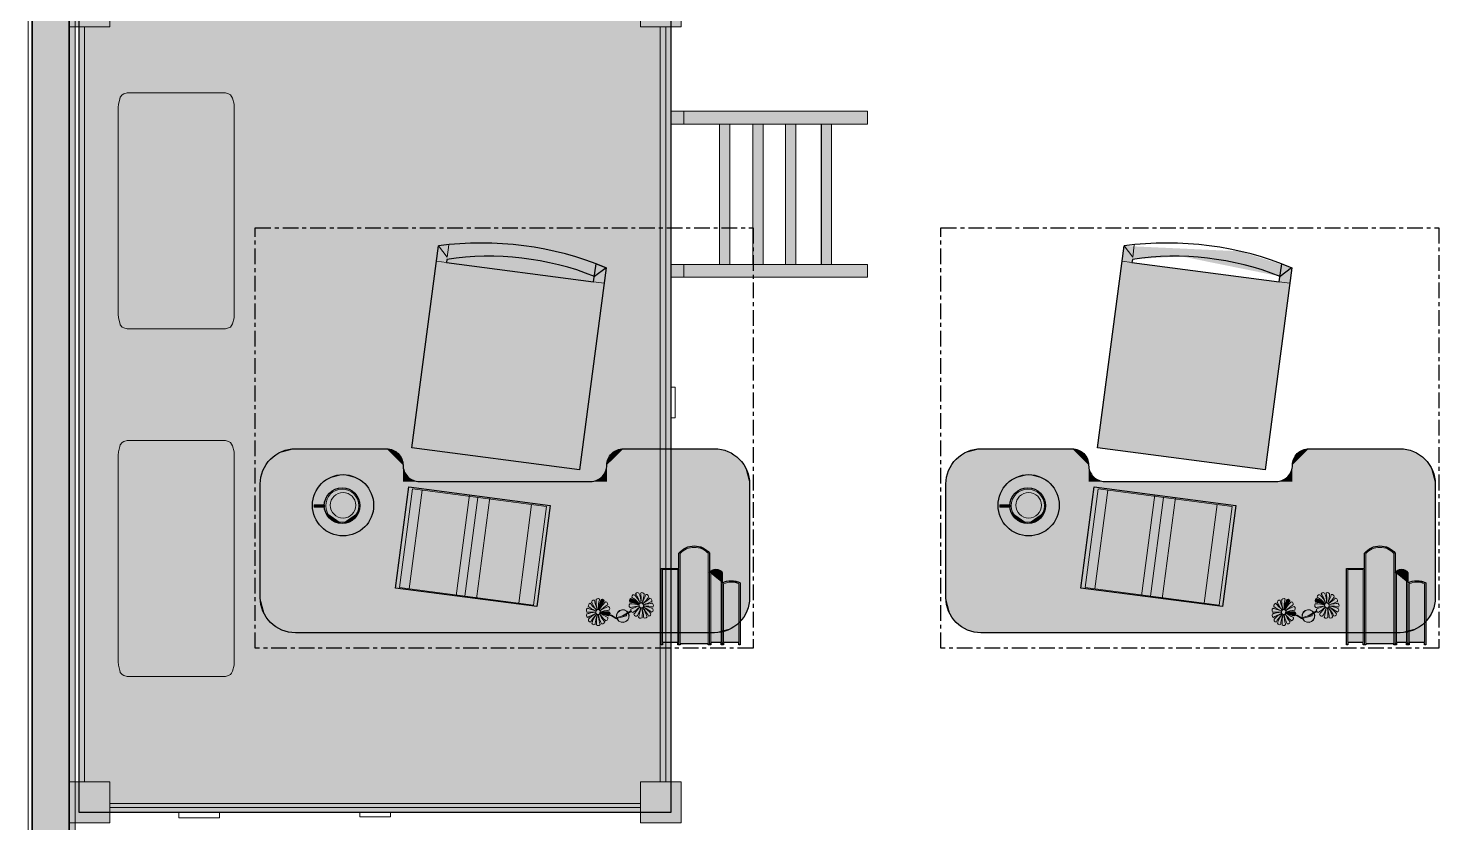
# Model space of a CAD drawing. Header units: inches. Extents: x -2190 to 40245, y -11272 to 33470.
# Drawn here: x 8067 to 11524, y 5480 to 7426 of the extents above; entities that cross this region are included whole.
import ezdxf

# ---------------------------------------------------------------- set-up
doc = ezdxf.new("R2010")
doc.units = ezdxf.units.IN
doc.header["$LTSCALE"] = 96
doc.header["$MEASUREMENT"] = 0
doc.linetypes.add('DASHDOT', pattern=[0.7, 0.4, -0.1, 0.1, -0.1])
for name, color, linetype, lineweight, true_color in [('Architectural_Blocks-1', 96, 'DASHDOT', 25, 0x008000), ('Furniture__Interior-1', 216, 'Continuous', 25, 0x800080), ('Furniture__Interior-2', 216, 'Continuous', 25, 0x800080), ('Walls___Normal-1', 18, 'Continuous', 35, 0x000000), ('Walls___Normal-2', 18, 'Continuous', 35, 0x000000), ('Walls___Normal-Ext_T_Frame_-_600_OC_-_Int_PB_Ext_WRC_cladding-L1-1', 18, 'Continuous', 35, 0x000000), ('Walls___Normal-Ext_T_Frame_-_600_OC_-_Int_PB_Ext_WRC_cladding-L1-2', 18, 'Continuous', 35, 0x000000), ('Walls___Normal-Ext_T_Frame_-_600_OC_-_Int_PB_Ext_WRC_cladding-L2-1', 18, 'Continuous', 35, 0x000000), ('Walls___Normal-Ext_T_Frame_-_600_OC_-_Int_PB_Ext_WRC_cladding-L2-2', 18, 'Continuous', 35, 0x000000), ('Walls___Normal-Ext_T_Frame_-_600_OC_-_Int_PB_Ext_WRC_cladding-L3-1', 18, 'Continuous', 35, 0x000000), ('Walls___Normal-Ext_T_Frame_-_600_OC_-_Int_PB_Ext_WRC_cladding-L3-2', 18, 'Continuous', 35, 0x000000), ('Walls___Normal-Ext_T_Frame_-_600_OC_-_Int_PB_Ext_WRC_cladding-L4-1', 18, 'Continuous', 35, 0x000000), ('Walls___Normal-Ext_T_Frame_-_600_OC_-_Int_PB_Ext_WRC_cladding-L4-2', 18, 'Continuous', 35, 0x000000)]:
    doc.layers.add(name, color=color, linetype=linetype, lineweight=lineweight, true_color=true_color)

# ---------------------------------------------------------------- blocks, each defined once
blk = doc.blocks.new('Desks_Desks_(small)_Dressing_Table')
at = {"color": 216, "true_color": 0x800080}
blk.add_lwpolyline([(-239.8, 145.8, -0.414214), (-205.4, 180.2), (-116, 180.2, -0.414214), (-99.9, 164.2, 0.414214), (-83.9, 148.1), (83.9, 148.1, 0.414214), (99.9, 164.2, -0.414214), (116, 180.2), (205.4, 180.2, -0.414214), (239.8, 145.8), (239.8, 34.4, -0.414214), (205.4, 0), (-205.4, 0, -0.414214), (-239.8, 34.4)], format="xyb", close=True, dxfattribs=at)
at = {"color": 7, "true_color": 0xffffff}
for points in [[(-205.4, 180.2), (-239.8, 145.8), (-238.6, 154.7), (-239.5, 150.3)], [(-99.9, 148.1), (-239.8, 145.8), (-116, 180.2), (-205.4, 180.2)], [(-205.4, 180.2), (-238.6, 154.7), (-235.2, 163), (-237.2, 159)], [(-205.4, 180.2), (-235.2, 163), (-229.7, 170.1), (-232.7, 166.8)], [(-205.4, 180.2), (-229.7, 170.1), (-222.6, 175.6), (-226.3, 173.1)], [(-205.4, 180.2), (-222.6, 175.6), (-214.3, 179), (-218.5, 177.6)], [(-205.4, 180.2), (-214.3, 179), (-205.4, 180.2), (-209.8, 179.9)], [(-99.9, 164.2), (-116, 180.2), (-111.8, 179.7), (-113.9, 180.1)], [(-99.9, 148.1), (-116, 180.2), (-99.9, 148.1), (-99.9, 164.2)], [(116, 180.2), (99.9, 164.2), (100.5, 168.3), (100.1, 166.3)], [(239.8, 145.8), (99.9, 148.1), (116, 180.2), (99.9, 164.2)], [(116, 180.2), (100.5, 168.3), (102.1, 172.2), (101.2, 170.3)], [(116, 180.2), (102.1, 172.2), (104.7, 175.5), (103.3, 173.9)], [(116, 180.2), (104.7, 175.5), (108, 178.1), (106.2, 176.9)], [(116, 180.2), (108, 178.1), (111.8, 179.7), (109.9, 179)], [(116, 180.2), (111.8, 179.7), (116, 180.2), (113.9, 180.1)], [(239.8, 145.8), (116, 180.2), (239.8, 145.8), (205.4, 180.2)], [(239.8, 145.8), (205.4, 180.2), (214.3, 179), (209.8, 179.9)], [(-99.9, 164.2), (-111.8, 179.7), (-108, 178.1), (-109.9, 179)], [(-99.9, 164.2), (-108, 178.1), (-104.7, 175.5), (-106.2, 176.9)], [(-99.9, 164.2), (-104.7, 175.5), (-102.1, 172.2), (-103.3, 173.9)], [(-99.9, 164.2), (-102.1, 172.2), (-100.5, 168.3), (-101.2, 170.3)], [(-99.9, 164.2), (-100.5, 168.3), (-99.9, 164.2), (-100.1, 166.3)], [(239.8, 145.8), (214.3, 179), (222.6, 175.6), (218.5, 177.6)], [(239.8, 145.8), (222.6, 175.6), (229.7, 170.1), (226.3, 173.1)], [(239.8, 145.8), (229.7, 170.1), (235.2, 163), (232.7, 166.8)], [(-99.9, 164.2), (-99.8, 162.1), (-99.9, 148.1), (-99.4, 160)], [(-98.7, 158), (-99.9, 148.1), (-98.7, 158), (-99.4, 160)], [(-97.8, 156.1), (-99.9, 148.1), (-97.8, 156.1), (-98.7, 158)], [(-96.6, 154.4), (-99.9, 148.1), (-96.6, 154.4), (-97.8, 156.1)], [(-95.2, 152.8), (-99.9, 148.1), (-95.2, 152.8), (-96.6, 154.4)], [(-93.7, 151.4), (-99.9, 148.1), (-93.7, 151.4), (-95.2, 152.8)], [(95.2, 152.8), (99.9, 148.1), (95.2, 152.8), (93.7, 151.4)], [(96.6, 154.4), (99.9, 148.1), (96.6, 154.4), (95.2, 152.8)], [(97.8, 156.1), (99.9, 148.1), (97.8, 156.1), (96.6, 154.4)], [(98.7, 158), (99.9, 148.1), (98.7, 158), (97.8, 156.1)], [(99.4, 160), (99.9, 148.1), (99.4, 160), (98.7, 158)], [(99.8, 162.1), (99.9, 148.1), (99.8, 162.1), (99.4, 160)], [(99.9, 148.1), (99.8, 162.1), (99.9, 148.1), (99.9, 164.2)], [(239.8, 145.8), (235.2, 163), (238.6, 154.7), (237.2, 159)], [(239.8, 145.8), (238.6, 154.7), (239.8, 145.8), (239.5, 150.3)], [(-239.8, 145.8), (-99.9, 148.1), (83.9, 148.1), (-83.9, 148.1)], [(-239.8, 145.8), (83.9, 148.1), (239.8, 145.8), (99.9, 148.1)], [(-239.8, 145.8), (239.8, 145.8), (205.4, 0), (239.8, 34.4)], [(-239.8, 145.8), (205.4, 0), (-239.8, 34.4), (-205.4, 0)], [(-91.9, 150.3), (-99.9, 148.1), (-91.9, 150.3), (-93.7, 151.4)], [(-90, 149.3), (-99.9, 148.1), (-90, 149.3), (-91.9, 150.3)], [(-88, 148.7), (-99.9, 148.1), (-88, 148.7), (-90, 149.3)], [(-86, 148.2), (-99.9, 148.1), (-86, 148.2), (-88, 148.7)], [(-99.9, 148.1), (-86, 148.2), (-99.9, 148.1), (-83.9, 148.1)], [(83.9, 148.1), (86, 148.2), (83.9, 148.1), (99.9, 148.1)], [(88, 148.7), (99.9, 148.1), (88, 148.7), (86, 148.2)], [(90, 149.3), (99.9, 148.1), (90, 149.3), (88, 148.7)], [(91.9, 150.3), (99.9, 148.1), (91.9, 150.3), (90, 149.3)], [(93.7, 151.4), (99.9, 148.1), (93.7, 151.4), (91.9, 150.3)], [(-239.8, 34.4), (-205.4, 0), (-214.3, 1.2), (-209.8, 0.3)], [(-239.8, 34.4), (-214.3, 1.2), (-222.6, 4.6), (-218.5, 2.6)], [(-239.8, 34.4), (-222.6, 4.6), (-229.7, 10.1), (-226.3, 7.1)], [(-239.8, 34.4), (-229.7, 10.1), (-235.2, 17.2), (-232.7, 13.5)], [(-239.8, 34.4), (-235.2, 17.2), (-238.6, 25.5), (-237.2, 21.2)], [(-239.8, 34.4), (-238.6, 25.5), (-239.8, 34.4), (-239.5, 29.9)], [(205.4, 0), (239.8, 34.4), (238.6, 25.5), (239.5, 29.9)], [(205.4, 0), (238.6, 25.5), (235.2, 17.2), (237.2, 21.2)], [(205.4, 0), (235.2, 17.2), (229.7, 10.1), (232.7, 13.5)], [(205.4, 0), (229.7, 10.1), (222.6, 4.6), (226.3, 7.1)], [(205.4, 0), (222.6, 4.6), (214.3, 1.2), (218.5, 2.6)], [(205.4, 0), (214.3, 1.2), (205.4, 0), (209.8, 0.3)]]:
    blk.add_solid(points, dxfattribs=at)
blk = doc.blocks.new('Interior_Accessories_Books_&_Magazines_Books')
at = {"color": 18, "linetype": 'Continuous', "lineweight": 18, "true_color": 0x000000}
for p, q in [((-20, 1.8), (-20, 89.5)), ((7.5, 1.8), (7.5, 89.5)), ((-37.5, 3), (-37.5, 73.8)), ((-22.5, 73.8), (-37.5, 73.8)), ((-22.5, 3), (-22.5, 73.8)), ((-21.2, 0), (-21.2, 74.4)), ((8.8, 0), (8.8, 70.3)), ((10, 70.4), (10, 2.9)), ((20, 70.4), (20, 2.9)), ((21.2, 60.1), (21.2, 0)), ((22.5, 60), (22.5, 2.9)), ((37.5, 60), (37.5, 2.9))]:
    blk.add_line(p, q, dxfattribs=at)
at = {"color": 216, "true_color": 0x800080}
blk.add_lwpolyline([(22.5, 0), (20, 0), (20, 2.5), (10, 2.5), (10, 0), (7.5, 0), (7.5, 1.2), (-20, 1.2), (-20, 0), (-22.5, 0), (-22.5, 2.5), (-37.5, 2.5), (-37.5, 0), (-38.8, 0), (-38.8, 75), (-21.2, 75), (-21.2, 90, -0.468586), (8.8, 90), (8.8, 70.8, -0.558718), (21.2, 70.8), (21.2, 60.8, -0.236068), (38.8, 60.8), (38.8, 0), (37.5, 0), (37.5, 2.5), (22.5, 2.5)], format="xyb", close=True, dxfattribs=at)
at = {"color": 18, "linetype": 'Continuous', "lineweight": 18, "true_color": 0x000000}
for centre, radius, start, end in [((-6.2, 76.8), 18.8, 42.8334, 137.1666), ((15, 66.7), 6.25, 36.8699, 143.1301), ((30, 41.5), 20, 67.9757, 112.0243)]:
    blk.add_arc(centre, radius, start, end, dxfattribs=at)
at = {"color": 7, "true_color": 0xffffff}
for points in [[(8.8, 90), (-13.7, 95.5), (-8.8, 96.9), (-11.3, 96.4)], [(8.8, 90), (-8.8, 96.9), (-3.7, 96.9), (-6.2, 97)], [(8.8, 90), (-3.7, 96.9), (1.2, 95.5), (-1.2, 96.4)], [(8.8, 90), (-21.2, 90), (-18.1, 93), (-20.1, 91.3)], [(8.8, 70.8), (-21.2, 75), (8.8, 90), (-21.2, 90)], [(8.8, 90), (-18.1, 93), (-13.7, 95.5), (-16, 94.4)], [(8.8, 90), (1.2, 95.5), (5.6, 93), (3.5, 94.4)], [(8.8, 90), (5.6, 93), (8.8, 90), (7.6, 91.3)], [(-21.2, 75), (-37.5, 2.5), (-38.8, 0), (-37.5, 0)], [(-21.2, 75), (-38.8, 0), (-21.2, 75), (-38.8, 75)], [(21.2, 60.8), (-37.5, 2.5), (8.8, 70.8), (-21.2, 75)], [(21.2, 70.8), (8.8, 70.8), (9.8, 72.2), (9.2, 71.4)], [(21.2, 60.8), (8.8, 70.8), (21.2, 60.8), (21.2, 70.8)], [(21.2, 70.8), (9.8, 72.2), (11.3, 73.3), (10.5, 72.8)], [(21.2, 70.8), (11.3, 73.3), (13.1, 74.1), (12.2, 73.8)], [(21.2, 70.8), (13.1, 74.1), (15, 74.3), (14, 74.3)], [(21.2, 70.8), (15, 74.3), (16.9, 74.1), (16, 74.3)], [(21.2, 70.8), (16.9, 74.1), (18.7, 73.3), (17.8, 73.8)], [(21.2, 70.8), (18.7, 73.3), (20.2, 72.2), (19.5, 72.8)], [(21.2, 70.8), (20.2, 72.2), (21.2, 70.8), (20.8, 71.4)], [(21.2, 60.8), (10, 2.5), (-37.5, 2.5), (-22.5, 2.5)], [(21.2, 60.8), (22.5, 2.5), (10, 2.5), (20, 2.5)], [(38.8, 60.8), (21.2, 60.8), (24.9, 62.2), (22.5, 61.4)], [(38.8, 60.8), (37.5, 2.5), (21.2, 60.8), (22.5, 2.5)], [(38.8, 60.8), (24.9, 62.2), (30, 62.9), (27.4, 62.7)], [(38.8, 60.8), (30, 62.9), (35.1, 62.2), (32.6, 62.7)], [(38.8, 60.8), (35.1, 62.2), (38.8, 60.8), (37.5, 61.4)], [(37.5, 2.5), (38.8, 60.8), (37.5, 0), (38.8, 0)], [(10, 2.5), (-20, 1.2), (-22.5, 0), (-20, 0)], [(10, 2.5), (-22.5, 0), (10, 2.5), (-22.5, 2.5)], [(-20, 1.2), (10, 2.5), (-20, 1.2), (7.5, 1.2)], [(7.5, 1.2), (10, 2.5), (7.5, 0), (10, 0)], [(20, 2.5), (22.5, 2.5), (20, 0), (22.5, 0)]]:
    blk.add_solid(points, dxfattribs=at)
blk = doc.blocks.new('Interior_Accessories_Books_&_Magazines_Book_(open)')
at = {"color": 216, "true_color": 0x800080}
for p, q in [((-70, 100), (70, 100)), ((-70, 0), (-70, 100)), ((70, 100), (70, 0)), ((70, 0), (-70, 0))]:
    blk.add_line(p, q, dxfattribs=at)
at = {"color": 216, "linetype": 'Continuous', "lineweight": 18, "true_color": 0x800080}
for p, q in [((-66.6, 99.1), (65.9, 99.1)), ((-66.6, 1.6), (-66.6, 99.1)), ((-51.8, 99.1), (-51.8, 1.6)), ((1.3, 99.1), (1.3, 1.6)), ((56.4, 99.1), (56.4, 1.6)), ((65.9, 99.1), (65.9, 1.6)), ((65.9, 1.6), (-66.6, 1.6))]:
    blk.add_line(p, q, dxfattribs=at)
at = {"color": 18, "linetype": 'Continuous', "lineweight": 18, "true_color": 0x000000}
for p, q in [((-10.2, 100), (-10.2, 0)), ((10, 100), (10, 0))]:
    blk.add_line(p, q, dxfattribs=at)
at = {"color": 7, "true_color": 0xffffff}
blk.add_solid([(-70, 100), (70, 100), (-70, 0), (70, 0)], dxfattribs=at)
at = {"color": 7, "linetype": 'Continuous', "lineweight": 18, "true_color": 0xffffff}
blk.add_solid([(-66.6, 99.1), (65.9, 99.1), (-66.6, 1.6), (65.9, 1.6)], dxfattribs=at)
blk = doc.blocks.new('Interior_Accessories_Vases_Flowers_in_Vase_(long-stemmed)')
at = {"color": 216, "linetype": 'Continuous', "lineweight": 18, "true_color": 0x800080}
for p, q in [((-22.3, 28.7), (-21.9, 29.7)), ((-22.3, 27.5), (-22.3, 28.7)), ((-21.9, 26.5), (-22.3, 27.5)), ((-20.1, 30.7), (-19.9, 30.6)), ((-19.2, 30.4), (-19, 30.2)), ((-18, 27.9), (-18, 27.5)), ((6.5, 27.2), (6.6, 28.1)), ((6.8, 28.1), (6.6, 27.2)), ((-21.1, 25.8), (-21.9, 26.5)), ((-20.5, 25.6), (-20.1, 25.5)), ((21, 14.5), (21.6, 13.7)), ((17.8, 10.5), (18.1, 10.4)), ((18.7, 10.1), (17.8, 10.5))]:
    blk.add_line(p, q, dxfattribs=at)
for points in [[(-21.1, 30.4), (-20.1, 30.7), (-20.5, 30.6), (-20.8, 30.5), (-21.1, 30.4), (-22.3, 32.7), (-23.2, 35.1), (-23.8, 37.5), (-24, 38.3), (-24.1, 39), (-24.2, 39.8), (-23.3, 40.8), (-22.1, 41.1), (-20.9, 40.6), (-21, 39.8), (-21.1, 39), (-21.1, 38.2), (-21, 35.7), (-20.7, 33.1), (-20.2, 31.2)], [(-20.1, 30.7), (-20.2, 30.7), (-20.4, 33.1), (-20.3, 35.7), (-19.9, 38.2), (-19.8, 39), (-19.6, 39.8), (-19.4, 40.6), (-18.2, 41.1), (-17, 40.8), (-16.1, 39.8), (-16.5, 39), (-16.9, 38.3), (-17.2, 37.5), (-18.1, 35.1), (-18.8, 32.7), (-19.1, 30.9)], [(-22.8, 27.4), (-24.8, 27.1), (-27.1, 26.8), (-29.2, 26.5), (-29.8, 26.4), (-30.4, 26.3), (-30.9, 26.2), (-31.6, 27.4), (-31.6, 28.8), (-30.9, 30), (-30.4, 29.9), (-29.8, 29.8), (-29.2, 29.7), (-27.1, 29.4), (-24.8, 29), (-22.8, 28.8)], [(-21.9, 29.7), (-21.9, 29.7), (-24, 31.1), (-26, 32.5), (-27.7, 33.9), (-28.2, 34.3), (-28.7, 34.8), (-29.1, 35.2), (-30.2, 34.5), (-30.7, 33.2), (-30.5, 31.7), (-30.1, 31.5), (-29.5, 31.2), (-28.9, 31), (-27, 30.2), (-24.7, 29.4), (-22.3, 28.6), (-22.2, 29), (-22, 29.4), (-21.9, 29.7), (-21.1, 30.4)], [(-22.3, 26.2), (-24, 25.1), (-26, 23.7), (-27.7, 22.3), (-28.2, 21.8), (-28.7, 21.4), (-29.1, 21), (-30.2, 21.7), (-30.7, 23), (-30.5, 24.4), (-30.1, 24.7), (-29.5, 24.9), (-28.9, 25.2), (-27, 26), (-24.7, 26.8), (-22.3, 27.6), (-22.2, 27.2), (-22, 26.8), (-21.9, 26.5)], [(-22.3, 30), (-23.8, 31.4), (-25.6, 33.2), (-27, 34.9), (-27.4, 35.5), (-27.8, 36.1), (-28.1, 36.6), (-27.7, 38), (-26.8, 38.8), (-25.5, 39), (-25.3, 38.3), (-25.1, 37.6), (-24.8, 37), (-23.8, 34.8), (-22.6, 32.5), (-21.4, 30.9)], [(-22.3, 28.7), (-22.3, 28.3), (-22.3, 27.9), (-22.3, 27.5)], [(-21.1, 30.4), (-21.4, 30.2), (-21.7, 29.9), (-21.9, 29.7)], [(-19.2, 30.4), (-19.5, 30.5), (-19.9, 30.6)], [(-19.2, 30.4), (-19.2, 30.4), (-18.5, 32.5), (-17.5, 34.8), (-16.2, 37), (-15.7, 37.6), (-15.2, 38.3), (-14.7, 39), (-13.5, 38.8), (-12.5, 38), (-12.1, 36.6), (-12.8, 36.1), (-13.4, 35.5), (-14, 34.9), (-15.7, 33.2), (-17.2, 31.4), (-18.1, 30)], [(-18.4, 29.7), (-18.7, 29.9), (-19, 30.2)], [(-18, 28.7), (-18.1, 29), (-18.3, 29.4), (-18.4, 29.7), (-17, 31.1), (-15.3, 32.5), (-13.3, 33.9), (-12.6, 34.3), (-11.9, 34.8), (-11.2, 35.2), (-10.1, 34.5), (-9.6, 33.2), (-9.7, 31.7), (-10.5, 31.5), (-11.3, 31.2), (-12.1, 31), (-14.3, 30.2), (-16.3, 29.4), (-17.6, 28.8)], [(-18.4, 26.5), (-18.3, 26.8), (-18.1, 27.2), (-18, 27.6), (-16.3, 26.8), (-14.3, 26), (-12.1, 25.2), (-11.3, 24.9), (-10.5, 24.7), (-9.7, 24.4), (-9.6, 23), (-10.1, 21.7), (-11.2, 21), (-11.9, 21.4), (-12.6, 21.8), (-13.3, 22.3), (-15.3, 23.7), (-17, 25.1), (-18.1, 26.2)], [(-18, 27.9), (-18, 28.3), (-18, 28.7), (-16.2, 29), (-14.1, 29.4), (-11.8, 29.7), (-11, 29.8), (-10.2, 29.9), (-9.4, 30), (-8.7, 28.8), (-8.7, 27.4), (-9.4, 26.2), (-10.2, 26.3), (-11, 26.4), (-11.8, 26.5), (-14.1, 26.8), (-16.2, 27.1), (-17.6, 27.4)], [(-8.7, 27.7), (0.7, 27.7), (0.4, 28.4), (-8.7, 28.4)], [(-5.6, 28.4), (-5.2, 30.5), (-3.8, 32.5), (-1.8, 33.9), (0.6, 34.3), (3, 33.9), (5, 32.5), (6.4, 30.5), (6.8, 28.1)], [(6.5, 26.4), (6.4, 25.7), (5, 23.7), (3, 22.3), (0.6, 21.8), (-1.8, 22.3), (-3.8, 23.7), (-5.2, 25.7), (-5.6, 27.7)], [(6.6, 28.1), (6.2, 30.4), (4.9, 32.4), (2.9, 33.7), (0.6, 34.1), (-1.7, 33.7), (-3.7, 32.4), (-5, 30.4), (-5.4, 28.4)], [(-5.4, 27.7), (-5, 25.8), (-3.7, 23.8), (-1.7, 22.5), (0.6, 22), (2.9, 22.5), (4.9, 23.8), (6.2, 25.8), (6.3, 26.5)], [(11.8, 20.6), (9.9, 22.5), (7.6, 26.9), (7, 27.1), (-2.6, 29.6), (-3.1, 28.8), (-1.7, 28.4)], [(0.7, 27.9), (7.2, 26.3), (7.4, 26.2), (9.7, 21.8), (11.1, 20.4)], [(-20.1, 25.5), (-21.1, 25.8), (-21.4, 26), (-21.7, 26.3), (-21.9, 26.5), (-23.8, 24.8), (-25.6, 23), (-27, 21.2), (-27.4, 20.7), (-27.8, 20.1), (-28.1, 19.6), (-27.7, 18.2), (-26.8, 17.3), (-25.5, 17.2), (-25.3, 17.9), (-25.1, 18.5), (-24.8, 19.2), (-23.8, 21.4), (-22.6, 23.6), (-21.4, 25.3)], [(-20.2, 25), (-20.7, 23.1), (-21, 20.5), (-21.1, 17.9), (-21.1, 17.1), (-21, 16.3), (-20.9, 15.6), (-22.1, 15.1), (-23.3, 15.4), (-24.2, 16.4), (-24.1, 17.2), (-24, 17.9), (-23.8, 18.7), (-23.2, 21.1), (-22.3, 23.5), (-21.1, 25.8), (-20.8, 25.7)], [(-19.1, 25.3), (-18.8, 23.5), (-18.1, 21.1), (-17.2, 18.7), (-16.9, 17.9), (-16.5, 17.2), (-16.1, 16.4), (-17, 15.4), (-18.2, 15.1), (-19.4, 15.6), (-19.6, 16.3), (-19.8, 17.1), (-19.9, 17.9), (-20.3, 20.5), (-20.4, 23.1), (-20.2, 25.5), (-19.9, 25.6), (-19.5, 25.7), (-19.2, 25.8)], [(21, 14.5), (20.8, 14.6), (20.5, 14.7), (20.1, 14.9)], [(20.4, 15.3), (21.3, 16.9), (22.4, 19.2), (23.2, 21.6), (23.4, 22.4), (23.6, 23.2), (23.8, 24), (25.1, 24.3), (26.3, 23.7), (26.9, 22.6), (26.5, 21.9), (26.2, 21.1), (25.8, 20.4), (24.4, 18.2), (22.8, 16.2), (21.4, 14.8)], [(21.2, 14.2), (21, 14.5), (23, 16), (24.9, 17.8), (26.6, 19.7), (27.1, 20.3), (27.6, 21), (28, 21.6), (29.2, 21.2), (30, 20.2), (30, 18.9), (29.4, 18.4), (28.9, 17.9), (28.3, 17.4), (26.2, 15.9), (24, 14.7), (21.6, 13.6), (21.5, 13.9)], [(22.1, 13.8), (24.1, 14.4), (26.5, 15.2), (28.7, 16.3), (29.3, 16.6), (30, 17), (30.5, 17.4), (31.4, 16.5), (31.6, 15.2), (31, 13.9), (30.4, 13.7), (29.7, 13.5), (29.1, 13.3), (26.8, 12.9), (24.3, 12.7), (21.8, 12.6), (21.7, 12.9), (21.7, 13.3), (21.6, 13.7)], [(18.4, 10.2), (18.7, 10.1), (18.1, 7.6), (17.2, 5.2), (16.1, 2.9), (15.8, 2.2), (15.4, 1.6), (15, 1), (13.6, 0.8), (12.5, 1.3), (11.9, 2.4), (12.5, 3), (13, 3.5), (13.6, 4.1), (15.2, 6.1), (16.6, 8.3), (17.5, 10.1)], [(18.7, 10.1), (19, 10.1), (19.4, 10.1), (19.7, 10.2), (20.1, 7.6), (20.3, 5.1), (20.3, 2.8), (20.2, 2.1), (20.1, 1.5), (20.1, 0.8), (18.9, 0.1), (17.6, 0), (16.5, 0.7), (16.8, 1.3), (17.1, 2), (17.3, 2.7), (17.9, 5), (18.4, 7.5), (18.6, 9.6)], [(17, 12.4), (17.1, 12), (17.2, 11.7), (17.2, 11.4)], [(21.6, 13.7), (21.8, 12.6), (21.4, 11.5), (20.7, 10.7), (19.7, 10.2), (18.7, 10.1)], [(19.7, 10.2), (20, 10.3), (20.4, 10.5), (20.7, 10.7)], [(20.7, 10.7), (20.7, 10.7), (22.1, 8.6), (23.3, 6.5), (24.3, 4.6), (24.5, 4.1), (24.8, 3.5), (25, 3), (24.2, 1.8), (23, 1.2), (21.7, 1.3), (21.6, 1.9), (21.6, 2.5), (21.5, 3.2), (21.1, 5.4), (20.4, 7.7), (19.8, 9.6)], [(20.7, 10.7), (20.9, 10.9), (21.2, 11.3), (21.4, 11.5)], [(21.9, 11.3), (23.6, 10.2), (25.6, 9), (27.4, 7.9), (27.9, 7.6), (28.4, 7.3), (28.9, 7.1), (28.6, 5.7), (27.7, 4.6), (26.4, 4.1), (26.1, 4.5), (25.7, 5), (25.3, 5.4), (23.9, 7), (22.4, 8.8), (21, 10.3)], [(22.3, 12.6), (24.3, 12.3), (26.7, 12.1), (29, 12.1), (29.6, 12.1), (30.2, 12.1), (30.8, 12.2), (31.2, 10.9), (30.7, 9.6), (29.7, 8.6), (29.2, 8.7), (28.6, 8.9), (28, 9.1), (26, 9.7), (23.7, 10.6), (21.4, 11.5), (21.5, 11.9), (21.7, 12.3), (21.8, 12.6)]]:
    blk.add_lwpolyline(points, dxfattribs=at)
for points in [[(-19, 26), (-18.7, 26.3), (-18.4, 26.5), (-17.2, 24.8), (-15.7, 23), (-14, 21.2), (-13.4, 20.7), (-12.8, 20.1), (-12.1, 19.6), (-12.5, 18.2), (-13.5, 17.3), (-14.7, 17.2), (-15.2, 17.9), (-15.7, 18.5), (-16.2, 19.2), (-17.5, 21.4), (-18.5, 23.6), (-19.2, 25.8)], [(8.8, 4.8), (8.8, 6.1), (9.6, 6.5), (10.3, 6.8), (11.1, 7.2), (13.3, 8.4), (15.4, 9.9), (17.2, 11.4), (17.4, 11.1), (17.6, 10.8), (17.8, 10.5), (16.3, 8.5), (14.6, 6.6), (12.7, 4.9), (12.1, 4.4), (11.4, 3.9), (10.8, 3.4), (9.5, 3.8)]]:
    blk.add_lwpolyline(points, close=True, dxfattribs=at)
at = {"color": 18, "linetype": 'Continuous', "lineweight": 18, "true_color": 0x000000}
for points in [[(17.4, 13.5), (17.3, 13.1), (17.2, 12.7), (17, 12.3), (15.1, 12.2), (12.8, 12.3), (10.4, 12.5), (9.6, 12.6), (8.8, 12.7), (8, 12.8), (7.6, 14.1), (8, 15.4), (9.1, 16.4), (9.8, 16.1), (10.6, 15.8), (11.3, 15.5), (13.6, 14.6), (15.6, 14), (17, 13.6)], [(17.9, 14.7), (17.3, 16), (16.3, 17.9), (15.1, 19.9), (14.7, 20.6), (14.2, 21.3), (13.8, 22), (14.6, 23.2), (15.8, 23.8), (17.1, 23.7), (17.4, 22.9), (17.6, 22.1), (17.9, 21.4), (18.5, 19), (18.9, 16.8), (19.1, 14.9), (18.8, 14.7), (18.4, 14.5), (18.1, 14.3)], [(19.1, 15.3), (19.3, 16.9), (19.3, 19.2), (19.1, 21.7), (19, 22.5), (18.9, 23.3), (18.7, 24.2), (19.9, 24.9), (21.2, 25), (22.3, 24.3), (22.2, 23.5), (22.1, 22.7), (22.1, 21.8), (21.6, 19.3), (21, 17), (20.2, 14.9), (19.8, 14.9), (19.5, 14.8), (19.1, 14.8)], [(16.8, 11.1), (15.3, 10.2), (13.1, 9.1), (10.7, 8.3), (9.9, 8), (9.1, 7.8), (8.3, 7.6), (7.4, 8.5), (7.2, 9.8), (7.8, 11.1), (8.6, 11.1), (9.5, 11.2), (10.3, 11.2), (12.8, 11.5), (15, 11.9), (16.6, 12.3)]]:
    blk.add_lwpolyline(points, dxfattribs=at)
at = {"color": 216, "true_color": 0x800080}
blk.add_lwpolyline([(10.2, 19.3), (11.1, 20.4), (12.4, 20.9), (13, 20.3), (13.5, 19.7), (14, 19.1), (15.6, 17.3), (17, 15.7), (18.1, 14.4), (17.9, 14), (17.6, 13.7), (17.3, 13.4), (15.8, 14.3), (14, 15.4), (12, 16.6), (11.3, 17.1), (10.6, 17.5), (9.9, 17.9)], close=True, dxfattribs=at)
at = {"color": 7, "linetype": 'Continuous', "lineweight": 18, "true_color": 0xffffff}
for points in [[(-19.2, 25.8), (-19, 26), (-18.4, 26.5), (-18.7, 26.3)], [(-19.2, 25.8), (-18.4, 26.5), (-18.5, 23.6), (-17.2, 24.8)], [(-18.5, 23.6), (-17.2, 24.8), (-17.5, 21.4), (-15.7, 23)], [(-17.5, 21.4), (-15.7, 23), (-16.2, 19.2), (-14, 21.2)], [(-16.2, 19.2), (-14, 21.2), (-12.5, 18.2), (-13.4, 20.7)], [(-16.2, 19.2), (-12.5, 18.2), (-14.7, 17.2), (-13.5, 17.3)], [(-16.2, 19.2), (-14.7, 17.2), (-15.7, 18.5), (-15.2, 17.9)], [(-12.8, 20.1), (-12.5, 18.2), (-12.8, 20.1), (-13.4, 20.7)], [(-12.5, 18.2), (-12.8, 20.1), (-12.5, 18.2), (-12.1, 19.6)], [(8.8, 4.8), (9.6, 6.5), (12.1, 4.4), (10.3, 6.8)], [(9.6, 6.5), (8.8, 4.8), (9.6, 6.5), (8.8, 6.1)], [(8.8, 4.8), (12.1, 4.4), (10.8, 3.4), (11.4, 3.9)], [(8.8, 4.8), (10.8, 3.4), (8.8, 4.8), (9.5, 3.8)], [(12.1, 4.4), (10.3, 6.8), (12.7, 4.9), (11.1, 7.2)], [(12.7, 4.9), (11.1, 7.2), (14.6, 6.6), (13.3, 8.4)], [(14.6, 6.6), (13.3, 8.4), (16.3, 8.5), (15.4, 9.9)], [(16.3, 8.5), (15.4, 9.9), (17.4, 11.1), (17.2, 11.4)], [(16.3, 8.5), (17.4, 11.1), (17.8, 10.5), (17.6, 10.8)]]:
    blk.add_solid(points, dxfattribs=at)
at = {"color": 7, "true_color": 0xffffff}
for points in [[(9.9, 17.9), (10.2, 19.3), (12.4, 20.9), (11.1, 20.4)], [(9.9, 17.9), (12.4, 20.9), (13.5, 19.7), (13, 20.3)], [(9.9, 17.9), (13.5, 19.7), (15.6, 17.3), (14, 19.1)], [(9.9, 17.9), (15.6, 17.3), (18.1, 14.4), (17, 15.7)], [(9.9, 17.9), (18.1, 14.4), (17.6, 13.7), (17.9, 14)], [(9.9, 17.9), (17.6, 13.7), (15.8, 14.3), (17.3, 13.4)], [(9.9, 17.9), (15.8, 14.3), (12, 16.6), (14, 15.4)], [(9.9, 17.9), (12, 16.6), (10.6, 17.5), (11.3, 17.1)]]:
    blk.add_solid(points, dxfattribs=at)
blk = doc.blocks.new('Seating_Chairs_Side_Seat_Cushioned')
at = {"color": 18, "linetype": 'Continuous', "lineweight": 18, "true_color": 0x000000}
for p, q in [((-73, 184.5), (-82.8, 184.5)), ((72.2, 184.5), (82.8, 184.5))]:
    blk.add_line(p, q, dxfattribs=at)
at = {"color": 216, "true_color": 0x800080}
blk.add_lwpolyline([(-82.8, 199.5, -0.131652), (82.6, 199.8), (72.5, 189.9, 0.131652), (-73, 187.5), (-73, 184.5), (72.2, 184.5), (72.5, 202.3), (82.8, 199.5), (82.8, 0), (-82.8, 0)], format="xyb", close=True, dxfattribs=at)
at = {"color": 18, "linetype": 'Continuous', "lineweight": 18, "true_color": 0x000000}
blk.add_lwpolyline([(-82.8, 199.5), (-73, 189.8), (-73, 202)], dxfattribs=at)
at = {"color": 7, "true_color": 0xffffff}
for points in [[(30.3, 209.1), (-26, 196.7), (-82.8, 199.5), (-73, 187.5)], [(-26, 196.7), (30.3, 209.1), (72.5, 189.9), (82.6, 199.8)], [(-82.8, 199.5), (-73, 187.5), (-82.8, 0), (-73, 184.5)], [(82.8, 0), (72.2, 184.5), (82.8, 199.5), (72.5, 202.3)], [(-82.8, 0), (-73, 184.5), (82.8, 0), (72.2, 184.5)]]:
    blk.add_solid(points, dxfattribs=at)
blk = doc.blocks.new('Kitchen_Items_Dinnerware_Glassware_Teacup')
at = {"color": 216, "linetype": 'Continuous', "lineweight": 18, "true_color": 0x800080}
for p, q in [((12.4, 19.1), (22.4, 19.1)), ((12.4, 16.6), (12.4, 19.1)), ((22.4, 16.6), (12.4, 16.6)), ((22.4, 19.1), (22.4, 16.6))]:
    blk.add_line(p, q, dxfattribs=at)
at = {"color": 216, "true_color": 0x800080}
blk.add_circle((-4.9, 17.5), 17.5, dxfattribs=at)
at = {"color": 18, "linetype": 'Continuous', "lineweight": 18, "true_color": 0x000000}
blk.add_circle((-5, 17.5), 16.2, dxfattribs=at)
at = {"color": 7, "true_color": 0xffffff}
for points in [[(-4.9, 35), (-21.4, 23.5), (-22.4, 17.5), (-22.2, 20.5)], [(-4.9, 35), (-22.4, 17.5), (-21.4, 11.5), (-22.2, 14.5)], [(-4.9, 35), (-18.3, 28.7), (-21.4, 23.5), (-20.1, 26.2)], [(-4.9, 35), (-21.4, 11.5), (-18.3, 6.3), (-20.1, 8.8)], [(-4.9, 35), (-13.7, 32.7), (-18.3, 28.7), (-16.2, 30.9)], [(-4.9, 35), (-18.3, 6.3), (-13.7, 2.3), (-16.2, 4.1)], [(-4.9, 35), (-8, 34.7), (-13.7, 32.7), (-10.9, 33.9)], [(-4.9, 35), (-13.7, 2.3), (-8, 0.3), (-10.9, 1.1)], [(-4.9, 35), (-8, 0.3), (-1.9, 0.3), (-4.9, 0)], [(-4.9, 35), (-1.9, 0.3), (3.8, 2.3), (1, 1.1)], [(-4.9, 35), (3.8, 2.3), (8.5, 6.3), (6.3, 4.1)], [(-4.9, 35), (8.5, 6.3), (11.5, 11.5), (10.2, 8.8)], [(-4.9, 35), (11.5, 11.5), (12.6, 17.5), (12.3, 14.5)], [(-4.9, 35), (12.6, 17.5), (11.5, 23.5), (12.3, 20.5)], [(-4.9, 35), (11.5, 23.5), (8.5, 28.7), (10.2, 26.2)], [(-4.9, 35), (8.5, 28.7), (3.8, 32.7), (6.3, 30.9)], [(-4.9, 35), (3.8, 32.7), (-1.9, 34.7), (1, 33.9)]]:
    blk.add_solid(points, dxfattribs=at)
at = {"color": 7, "linetype": 'Continuous', "lineweight": 18, "true_color": 0xffffff}
blk.add_solid([(12.4, 19.1), (22.4, 19.1), (12.4, 16.6), (22.4, 16.6)], dxfattribs=at)
blk = doc.blocks.new('Kitchen_Items_Dinnerware_Dishes_Saucer')
at = {"color": 216, "true_color": 0x800080}
blk.add_circle((0, 30), 30, dxfattribs=at)
at = {"color": 18, "linetype": 'Continuous', "lineweight": 18, "true_color": 0x000000}
blk.add_circle((0, 30), 12.5, dxfattribs=at)
at = {"color": 7, "true_color": 0xffffff}
for points in [[(0, 60), (-28.2, 40.3), (-30, 30), (-29.5, 35.2)], [(0, 60), (-30, 30), (-28.2, 19.7), (-29.5, 24.8)], [(0, 60), (-23, 49.3), (-28.2, 40.3), (-26, 45)], [(0, 60), (-28.2, 19.7), (-23, 10.7), (-26, 15)], [(0, 60), (-15, 56), (-23, 49.3), (-19.3, 53)], [(0, 60), (-23, 10.7), (-15, 4), (-19.3, 7)], [(0, 60), (-5.2, 59.5), (-15, 56), (-10.3, 58.2)], [(0, 60), (-15, 4), (-5.2, 0.5), (-10.3, 1.8)], [(0, 60), (-5.2, 0.5), (5.2, 0.5), (0, 0)], [(0, 60), (5.2, 0.5), (15, 4), (10.3, 1.8)], [(0, 60), (15, 4), (23, 10.7), (19.3, 7)], [(0, 60), (23, 10.7), (28.2, 19.7), (26, 15)], [(0, 60), (28.2, 19.7), (30, 30), (29.5, 24.8)], [(0, 60), (30, 30), (28.2, 40.3), (29.5, 35.2)], [(0, 60), (28.2, 40.3), (23, 49.3), (26, 45)], [(0, 60), (23, 49.3), (15, 56), (19.3, 53)], [(0, 60), (15, 56), (5.2, 59.5), (10.3, 58.2)]]:
    blk.add_solid(points, dxfattribs=at)
blk = doc.blocks.new('Beds_Double_Loft_Bed')
at = {"color": 216, "linetype": 'Continuous', "lineweight": 18, "true_color": 0x800080}
for p, q in [((-370, 772.5), (370, 772.5)), ((370, 767.5), (-370, 767.5)), ((-400, 222.5), (-400, 742.5)), ((-395, 742.5), (-395, 222.5)), ((395, 222.5), (395, 742.5)), ((400, 742.5), (400, 222.5)), ((370, 203), (-370, 203)), ((-370, 197.5), (370, 197.5)), ((370, 192.5), (-370, 192.5)), ((137.1, 180), (124.6, 180)), ((287.1, 180), (274.6, 180))]:
    blk.add_line(p, q, dxfattribs=at)
for points in [[(-410, 782.5), (-370, 782.5), (-370, 742.5), (-410, 742.5)], [(370, 782.5), (410, 782.5), (410, 742.5), (370, 742.5)], [(-410, 222.5), (-370, 222.5), (-370, 182.5), (-410, 182.5)], [(370, 222.5), (410, 222.5), (410, 182.5), (370, 182.5)], [(137.1, 192.5), (137.1, 0), (124.6, 0), (124.6, 192.5)], [(287.1, 192.5), (287.1, 0), (274.6, 0), (274.6, 192.5)], [(274.6, 144.9), (274.6, 134.9), (137.1, 134.9), (137.1, 144.9)], [(274.6, 112.3), (274.6, 102.3), (137.1, 102.3), (137.1, 112.3)], [(274.6, 80.2), (274.6, 70.2), (137.1, 70.2), (137.1, 80.2)], [(274.6, 45.2), (274.6, 35.1), (137.1, 35.1), (137.1, 45.2)], [(274.6, 45.1), (274.6, 35.1), (137.1, 35.1), (137.1, 45.1)]]:
    blk.add_lwpolyline(points, close=True, dxfattribs=at)
at = {"color": 216, "true_color": 0x800080}
blk.add_lwpolyline([(400, 772.5), (400, 192.5), (-400, 192.5), (-400, 772.5)], close=True, dxfattribs=at)
at = {"color": 216, "linetype": 'Continuous', "lineweight": 18, "true_color": 0x800080}
for points in [[(-390.9, 222.5), (-391.1, 223), (-391.1, 742.5)], [(391.1, 742.5), (391.1, 223), (390.9, 222.5)], [(-400, 635), (-405, 635), (-405, 675), (-400, 675)], [(400, 675), (405, 675), (405, 635), (400, 635)], [(-400.5, 467.5), (-404.3, 467.5), (-404.3, 497.5), (-400.5, 497.5)], [(400.5, 497.5), (404.3, 497.5), (404.3, 467.5), (400.5, 467.5)], [(16.7, 192), (16.7, 188.3), (-13.3, 188.3), (-13.3, 192)], [(137.1, 192.5), (137.1, 0), (124.6, 0), (124.6, 192.5)]]:
    blk.add_lwpolyline(points, dxfattribs=at)
at = {"color": 18, "linetype": 'Continuous', "lineweight": 18, "true_color": 0x000000}
for points in [[(-262.1, 732.4), (-255.7, 734.1), (-252.4, 734.3), (-49.8, 734.3), (-46.5, 734.1), (-40.1, 732.4)], [(78.5, 732.4), (84.9, 734.1), (88.2, 734.3), (290.8, 734.3), (294.1, 734.1), (300.4, 732.4)], [(-41.2, 732.6), (-39.8, 732.4), (-39.7, 732.3), (-37.4, 730.4), (-36.5, 728.7), (-35.5, 725.6), (-35.5, 629.2), (-36.5, 626.1), (-37.4, 624.4), (-38.9, 623.3), (-40.7, 622.2), (-46.5, 620.8), (-49.8, 620.5), (-252.4, 620.6), (-255.7, 620.8), (-261.6, 622.2), (-263.3, 623.3), (-264.8, 624.4), (-265.7, 626.1), (-266.7, 629.2), (-266.7, 725.6), (-265.7, 728.7), (-264.8, 730.4), (-262.6, 732.3), (-262.5, 732.4), (-261, 732.6)], [(299.4, 732.6), (300.8, 732.4), (300.9, 732.3), (303.2, 730.4), (304.1, 728.7), (305.1, 725.6), (305.1, 629.2), (304.1, 626.1), (303.2, 624.4), (301.7, 623.3), (299.9, 622.2), (294.1, 620.8), (290.8, 620.5), (88.2, 620.6), (84.9, 620.8), (79, 622.2), (77.3, 623.3), (75.7, 624.4), (74.9, 626.1), (73.9, 629.2), (73.9, 725.6), (74.9, 728.7), (75.7, 730.4), (78, 732.3), (78.1, 732.4), (79.6, 732.6)]]:
    blk.add_lwpolyline(points, dxfattribs=at)
at = {"color": 7, "linetype": 'Continuous', "lineweight": 18, "true_color": 0xffffff}
for points in [[(-410, 742.5), (-410, 782.5), (-370, 742.5), (-370, 782.5)], [(370, 742.5), (370, 782.5), (410, 742.5), (410, 782.5)], [(-410, 182.5), (-410, 222.5), (-370, 182.5), (-370, 222.5)], [(370, 182.5), (370, 222.5), (410, 182.5), (410, 222.5)], [(124.6, 192.5), (137.1, 192.5), (124.6, 0), (137.1, 0)], [(274.6, 192.5), (287.1, 192.5), (274.6, 0), (287.1, 0)], [(137.1, 144.9), (274.6, 144.9), (137.1, 134.9), (274.6, 134.9)], [(137.1, 112.3), (274.6, 112.3), (137.1, 102.3), (274.6, 102.3)], [(137.1, 80.2), (274.6, 80.2), (137.1, 70.2), (274.6, 70.2)], [(137.1, 45.2), (274.6, 45.2), (137.1, 35.1), (274.6, 35.1)]]:
    blk.add_solid(points, dxfattribs=at)
at = {"color": 7, "true_color": 0xffffff}
blk.add_solid([(-400, 772.5), (400, 772.5), (-400, 192.5), (400, 192.5)], dxfattribs=at)

msp = doc.modelspace()

# ---------------------------------------------------------------- linework, layer by layer
at = {"layer": 'Architectural_Blocks-1'}
for p, q in [((8624, 5907.5), (8624, 6937.5)), ((8624, 6937.5), (9844, 6937.5)), ((9844, 6937.5), (9844, 5907.5)), ((10304, 5907.5), (10304, 6937.5)), ((10304, 6937.5), (11524, 6937.5)), ((11524, 6937.5), (11524, 5907.5)), ((9844, 5907.5), (8624, 5907.5)), ((11524, 5907.5), (10304, 5907.5))]:
    msp.add_line(p, q, dxfattribs=at)
at = {"layer": 'Walls___Normal-1', "color": 8, "true_color": 0x808080}
msp.add_solid([(8167.5, 13265), (8167.5, 3430), (8077.5, 13310), (8077.5, 3340)], dxfattribs=at)
at = {"layer": 'Walls___Normal-1', "color": 1, "true_color": 0xff0000}
msp.add_solid([(8182.5, 13255), (8182.5, 3445), (8167.5, 13265), (8167.5, 3430)], dxfattribs=at)
at = {"layer": 'Walls___Normal-2', "color": 8, "true_color": 0x808080}
msp.add_solid([(8167.5, 15320), (8167.5, 3430), (8077.5, 15365), (8077.5, 3340)], dxfattribs=at)
msp.add_solid([(8167.5, 15320), (8167.5, 3430), (8077.5, 15365), (8077.5, 3340)], dxfattribs=at)
at = {"layer": 'Walls___Normal-2', "color": 1, "true_color": 0xff0000}
msp.add_solid([(8182.5, 8850.3), (8182.5, 3440), (8167.5, 8860.3), (8167.5, 3430)], dxfattribs=at)
msp.add_solid([(8182.5, 8850.3), (8182.5, 3440), (8167.5, 8860.3), (8167.5, 3430)], dxfattribs=at)
at = {"layer": 'Walls___Normal-Ext_T_Frame_-_600_OC_-_Int_PB_Ext_WRC_cladding-L1-1', "color": 18, "linetype": 'Continuous', "lineweight": 0, "true_color": 0x000000}
msp.add_line((8182.5, 3445), (8182.5, 13255), dxfattribs=at)
at = {"layer": 'Walls___Normal-Ext_T_Frame_-_600_OC_-_Int_PB_Ext_WRC_cladding-L1-2', "color": 18, "linetype": 'Continuous', "lineweight": 0, "true_color": 0x000000}
msp.add_line((8182.5, 3440), (8182.5, 8850.3), dxfattribs=at)
msp.add_line((8182.5, 3440), (8182.5, 8850.3), dxfattribs=at)
at = {"layer": 'Walls___Normal-Ext_T_Frame_-_600_OC_-_Int_PB_Ext_WRC_cladding-L2-1', "color": 18, "linetype": 'Continuous', "lineweight": 35, "true_color": 0x000000}
msp.add_line((8167.5, 3430), (8167.5, 13265), dxfattribs=at)
at = {"layer": 'Walls___Normal-Ext_T_Frame_-_600_OC_-_Int_PB_Ext_WRC_cladding-L2-2', "color": 18, "linetype": 'Continuous', "lineweight": 35, "true_color": 0x000000}
msp.add_line((8167.5, 3430), (8167.5, 8860.3), dxfattribs=at)
msp.add_line((8167.5, 3430), (8167.5, 8860.3), dxfattribs=at)
at = {"layer": 'Walls___Normal-Ext_T_Frame_-_600_OC_-_Int_PB_Ext_WRC_cladding-L3-1', "color": 18, "linetype": 'Continuous', "lineweight": 35, "true_color": 0x000000}
msp.add_line((8077.5, 13310), (8077.5, 3340), dxfattribs=at)
at = {"layer": 'Walls___Normal-Ext_T_Frame_-_600_OC_-_Int_PB_Ext_WRC_cladding-L3-2', "color": 18, "linetype": 'Continuous', "lineweight": 35, "true_color": 0x000000}
msp.add_line((8077.5, 15365), (8077.5, 3340), dxfattribs=at)
msp.add_line((8077.5, 15365), (8077.5, 3340), dxfattribs=at)
at = {"layer": 'Walls___Normal-Ext_T_Frame_-_600_OC_-_Int_PB_Ext_WRC_cladding-L4-1', "color": 18, "linetype": 'Continuous', "lineweight": 0, "true_color": 0x000000}
msp.add_line((8067.5, 13310), (8067.5, 3330), dxfattribs=at)
at = {"layer": 'Walls___Normal-Ext_T_Frame_-_600_OC_-_Int_PB_Ext_WRC_cladding-L4-2', "color": 18, "linetype": 'Continuous', "lineweight": 0, "true_color": 0x000000}
msp.add_line((8067.5, 15365), (8067.5, 3325), dxfattribs=at)
msp.add_line((8067.5, 15365), (8067.5, 3325), dxfattribs=at)

# ---------------------------------------------------------------- block references
at = {"layer": 'Furniture__Interior-1', "linetype": 'Continuous', "lineweight": 0, "yscale": 2.5}
for name, p, xscale, rotation in [('Seating_Chairs_Side_Seat_Cushioned', (9213.2, 6371.5), 2.503928542137146, -7.500000000000013), ('Kitchen_Items_Dinnerware_Glassware_Teacup', (8824.5, 6300.5), 2.5, 180), ('Interior_Accessories_Books_&_Magazines_Book_(open)', (9173.3, 6280.1), 2.5, 172.5), ('Interior_Accessories_Vases_Flowers_in_Vase_(long-stemmed)', (9490.7, 6047.8), 2.523077428340912, 210)]:
    msp.add_blockref(name, p, dxfattribs=dict(at, xscale=xscale, rotation=rotation))
at = {"layer": 'Furniture__Interior-1', "yscale": 2.5}
for name, p, xscale, rotation in [('Seating_Chairs_Side_Seat_Cushioned', (10893.2, 6371.5), 2.503928542137146, -7.500000000000013), ('Kitchen_Items_Dinnerware_Glassware_Teacup', (10504.5, 6300.5), 2.5, 180), ('Interior_Accessories_Books_&_Magazines_Book_(open)', (10853.3, 6280.1), 2.5, 172.5), ('Interior_Accessories_Vases_Flowers_in_Vase_(long-stemmed)', (11170.7, 6047.8), 2.523077428340912, 210)]:
    msp.add_blockref(name, p, dxfattribs=dict(at, xscale=xscale, rotation=rotation))
at = {"layer": 'Furniture__Interior-1', "linetype": 'Continuous', "lineweight": 0, "xscale": 2.5, "yscale": 2.5}
for name, p in [('Desks_Desks_(small)_Dressing_Table', (9235.7, 5945.6)), ('Kitchen_Items_Dinnerware_Dishes_Saucer', (8839, 6182.7)), ('Interior_Accessories_Books_&_Magazines_Books', (9715.2, 5915.6))]:
    msp.add_blockref(name, p, dxfattribs=at)
at = {"layer": 'Furniture__Interior-1', "xscale": 2.5, "yscale": 2.5}
for name, p in [('Desks_Desks_(small)_Dressing_Table', (10915.7, 5945.6)), ('Kitchen_Items_Dinnerware_Dishes_Saucer', (10519, 6182.7)), ('Interior_Accessories_Books_&_Magazines_Books', (11395.2, 5915.6))]:
    msp.add_blockref(name, p, dxfattribs=at)
at = {"layer": 'Furniture__Interior-2', "linetype": 'Continuous', "lineweight": 0, "xscale": 2.5, "yscale": 2.5, "rotation": 90}
msp.add_blockref('Beds_Double_Loft_Bed', (10123.8, 6505), dxfattribs=at)

doc.saveas('drawing.dxf')
